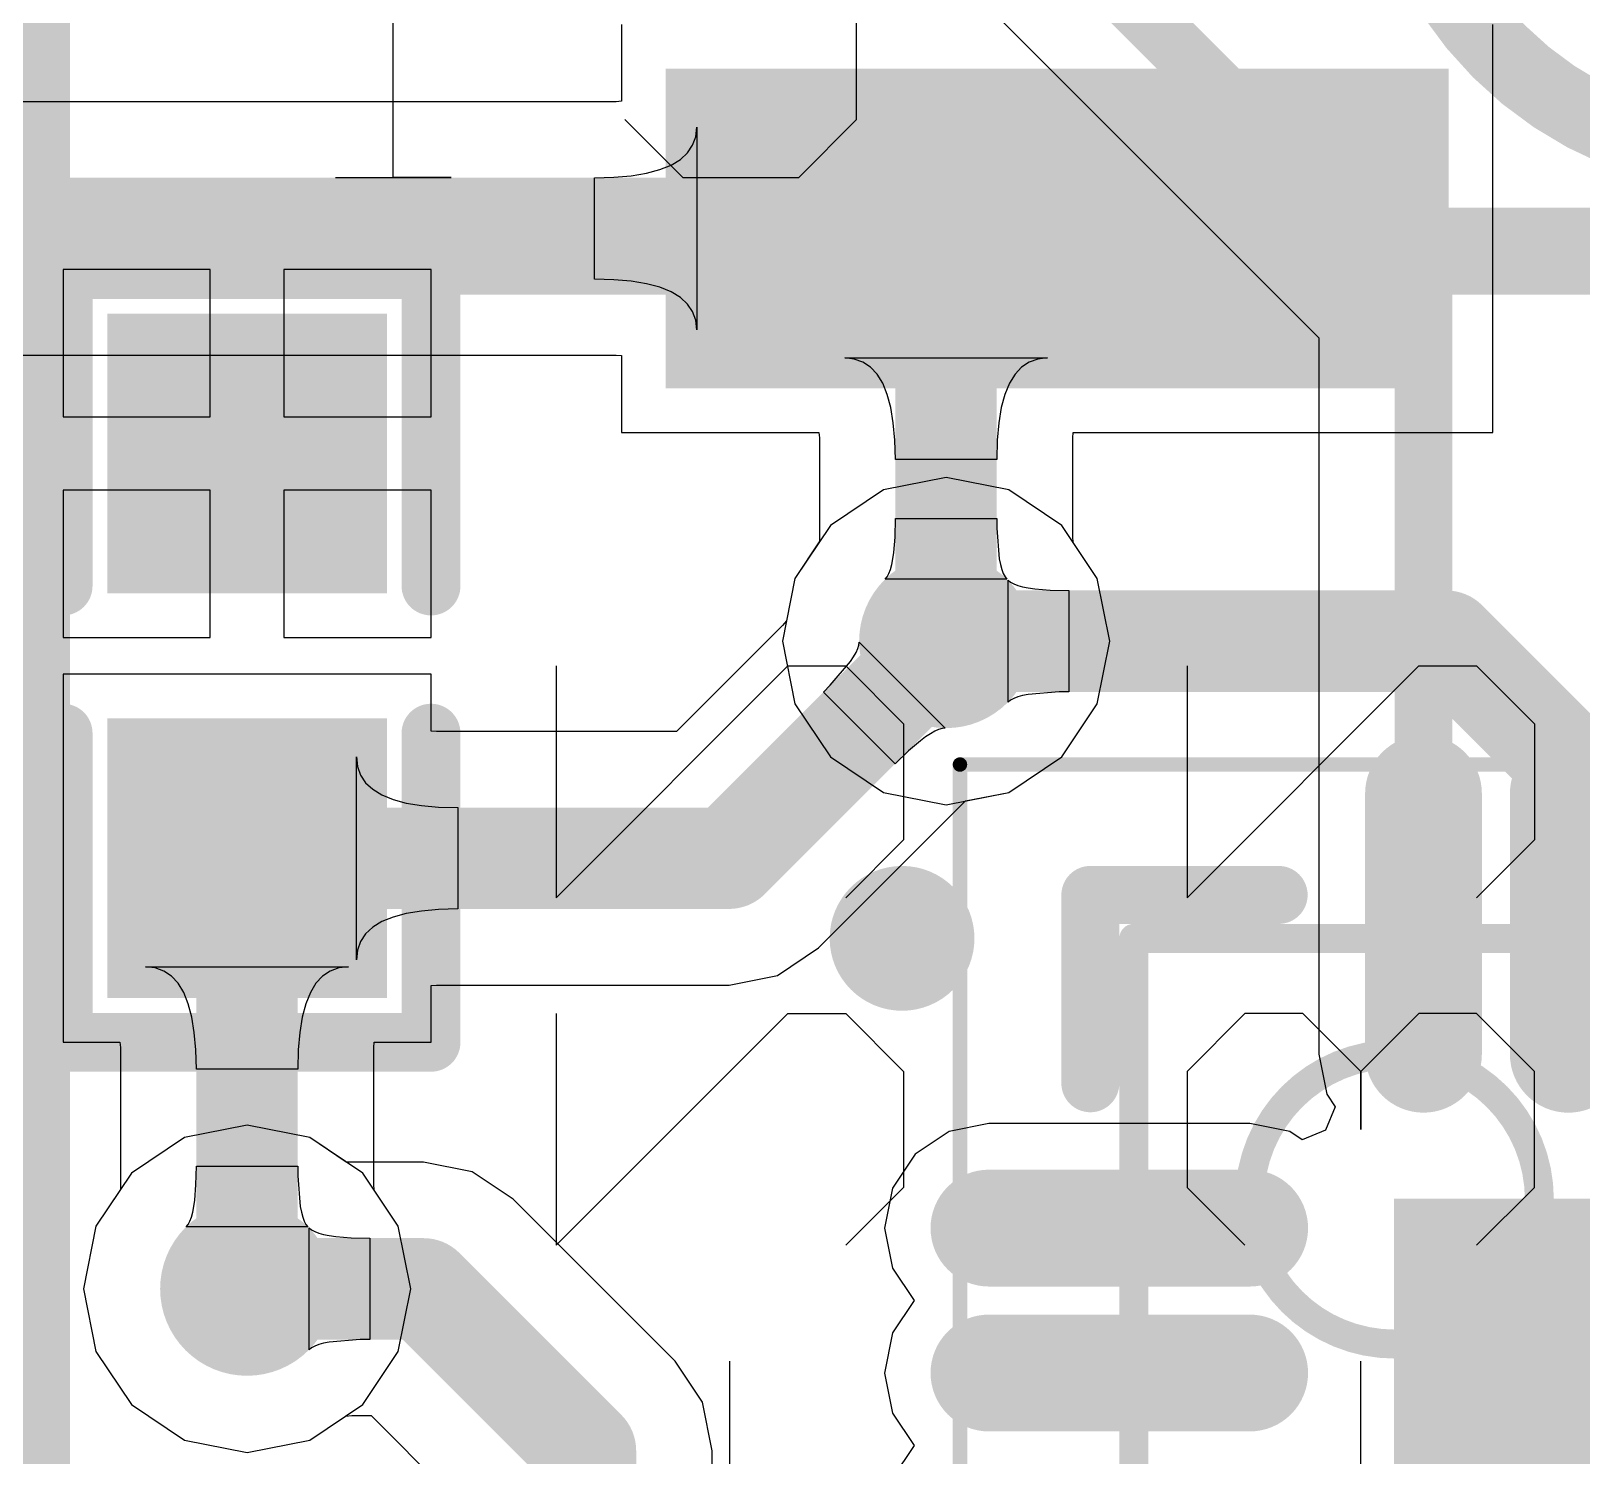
# Model space of a CAD drawing. Header units: millimetres. Extents: x 2.44 to 5.37, y 2.91 to 4.14.
# Drawn here: x 3.6236 to 3.8344, y 3.4863 to 3.6799 of the extents above; entities that cross this region are included whole.
import ezdxf

# ---------------------------------------------------------------- set-up
doc = ezdxf.new("R2010")
doc.units = ezdxf.units.MM
doc.header["$MEASUREMENT"] = 0
for name, color, linetype in [('BottomLayer', 5, 'Continuous'), ('BottomOverlay', 54, 'Continuous'), ('BottomPaste', 16, 'Continuous'), ('BottomSolder', 6, 'Continuous'), ('Mechanical13', 56, 'Continuous'), ('Mechanical15', 56, 'Continuous'), ('MidLayer1', 16, 'Continuous'), ('MidLayer2', 76, 'Continuous'), ('MultiLayer', 9, 'Continuous'), ('TopLayer', 1, 'Continuous'), ('TopOverlay', 2, 'Continuous'), ('TopPaste', 8, 'Continuous'), ('TopSolder', 216, 'Continuous'), ('ViaHoleLayer', 16, 'Continuous')]:
    doc.layers.add(name, color=color, linetype=linetype)

# ---------------------------------------------------------------- blocks, each defined once
blk = doc.blocks.new('C0603_8')
at = {"layer": 'TopLayer'}
for points in [[(-0.014, -0.008), (0.016, -0.008), (-0.014, 0.022), (0.016, 0.022)], [(0.041, -0.008), (0.071, -0.008), (0.041, 0.022), (0.071, 0.022)]]:
    blk.add_solid(points, dxfattribs=at)
at = {"layer": 'TopOverlay', "const_width": 0.008}
for points in [[(-0.024, 0.032), (0.018, 0.032)], [(-0.024, 0.032), (-0.024, -0.018)], [(0.038, 0.032), (0.08, 0.032)], [(0.081, 0.032), (0.081, -0.018)], [(-0.024, -0.018), (0.018, -0.018)], [(0.038, -0.018), (0.08, -0.018)]]:
    blk.add_lwpolyline(points, dxfattribs=at)
at = {"layer": 'TopOverlay', "const_width": 0.004}
for points in [[(-0.026, 0.032, 1), (-0.022, 0.032, 1)], [(-0.026, 0.032, 1), (-0.022, 0.032, 1)], [(0.016, 0.032, 1), (0.02, 0.032, 1)], [(0.036, 0.032, 1), (0.04, 0.032, 1)], [(0.078, 0.032, 1), (0.082, 0.032, 1)], [(0.079, 0.032, 1), (0.083, 0.032, 1)], [(-0.026, -0.018, 1), (-0.022, -0.018, 1)], [(-0.026, -0.018, 1), (-0.022, -0.018, 1)], [(0.016, -0.018, 1), (0.02, -0.018, 1)], [(0.036, -0.018, 1), (0.04, -0.018, 1)], [(0.078, -0.018, 1), (0.082, -0.018, 1)], [(0.079, -0.018, 1), (0.083, -0.018, 1)]]:
    blk.add_lwpolyline(points, format="xyb", close=True, dxfattribs=at)
at = {"layer": 'TopPaste'}
for points in [[(-0.014, -0.008), (0.016, -0.008), (-0.014, 0.022), (0.016, 0.022)], [(0.041, -0.008), (0.071, -0.008), (0.041, 0.022), (0.071, 0.022)]]:
    blk.add_solid(points, dxfattribs=at)
at = {"layer": 'TopSolder'}
for points in [[(-0.018, -0.012), (0.02, -0.012), (-0.018, 0.026), (0.02, 0.026)], [(0.037, -0.012), (0.075, -0.012), (0.037, 0.026), (0.075, 0.026)]]:
    blk.add_solid(points, dxfattribs=at)
blk = doc.blocks.new('__2812__B_15')
at = {"layer": 'BottomLayer'}
blk.add_solid([(-0.04921, -0.01772), (0.04921, -0.01772), (-0.04921, 0.01772), (0.04921, 0.01772)], dxfattribs=at)
at = {"layer": 'BottomOverlay', "const_width": 0.01}
blk.add_lwpolyline([(0.14441, 0.059, 1), (0.04559, 0.059, 1)], format="xyb", close=True, dxfattribs=at)
at = {"layer": 'BottomPaste'}
blk.add_solid([(-0.04921, -0.01772), (0.04921, -0.01772), (-0.04921, 0.01772), (0.04921, 0.01772)], dxfattribs=at)
at = {"layer": 'BottomSolder'}
blk.add_solid([(-0.05321, -0.02172), (0.05321, -0.02172), (-0.05321, 0.02172), (0.05321, 0.02172)], dxfattribs=at)
blk = doc.blocks.new('ST7789_B_35')
at = {"layer": 'BottomOverlay', "const_width": 0.00787}
blk.add_lwpolyline([(-1.163, 1.009), (-1.163, -0.01462)], dxfattribs=at)
blk = doc.blocks.new('__2102_39')
at = {"layer": 'Mechanical13', "const_width": 0.00394}
for points in [[(-0.09843, 0.09943), (0.09843, 0.09943)], [(-0.09843, -0.09743), (-0.09843, 0.09943)]]:
    blk.add_lwpolyline(points, dxfattribs=at)
at = {"layer": 'Mechanical13'}
for points, const_width in [([(-0.09941, 0.09943, 1), (-0.09744, 0.09943, 1)], 0.00197), ([(-0.09941, 0.09943, 1), (-0.09744, 0.09943, 1)], 0.00197), ([(-0.04331, 0.06399, 1), (-0.08268, 0.06399, 1)], 0.00394), ([(-0.08366, 0.06399, 1), (-0.08169, 0.06399, 1)], 0.00197), ([(-0.04429, 0.06399, 1), (-0.04232, 0.06399, 1)], 0.00197)]:
    blk.add_lwpolyline(points, format="xyb", close=True, dxfattribs=dict(at, const_width=const_width))
at = {"layer": 'Mechanical15', "const_width": 0.00197}
for points in [[(-0.12205, 0.12305), (0.12205, 0.12305)], [(-0.12205, -0.12105), (-0.12205, 0.12305)]]:
    blk.add_lwpolyline(points, dxfattribs=at)
at = {"layer": 'Mechanical15', "const_width": 0.000984}
blk.add_lwpolyline([(-0.12254, 0.12305, 1), (-0.12156, 0.12305, 1)], format="xyb", close=True, dxfattribs=at)
blk.add_lwpolyline([(-0.12254, 0.12305, 1), (-0.12156, 0.12305, 1)], format="xyb", close=True, dxfattribs=at)
at = {"layer": 'TopLayer', "const_width": 0.00787}
for points in [[(-0.05906, 0.11911), (-0.05906, 0.08368)], [(-0.03937, 0.11911), (-0.03937, 0.08368)], [(-0.11811, 0.06006), (-0.08268, 0.06006)], [(-0.11811, 0.04037), (-0.08268, 0.04037)]]:
    blk.add_lwpolyline(points, dxfattribs=at)
at = {"layer": 'TopLayer', "const_width": 0.00394}
for points in [[(-0.06102, 0.11911, 1), (-0.05709, 0.11911, 1)], [(-0.04134, 0.11911, 1), (-0.0374, 0.11911, 1)], [(-0.06102, 0.08368, 1), (-0.05709, 0.08368, 1)], [(-0.04134, 0.08368, 1), (-0.0374, 0.08368, 1)], [(-0.12008, 0.06006, 1), (-0.11614, 0.06006, 1)], [(-0.08465, 0.06006, 1), (-0.08071, 0.06006, 1)], [(-0.12008, 0.04037, 1), (-0.11614, 0.04037, 1)], [(-0.08465, 0.04037, 1), (-0.08071, 0.04037, 1)]]:
    blk.add_lwpolyline(points, format="xyb", close=True, dxfattribs=at)
at = {"layer": 'TopLayer'}
blk.add_solid([(-0.05906, -0.05806), (0.05906, -0.05806), (-0.05906, 0.06006), (0.05906, 0.06006)], dxfattribs=at)
at = {"layer": 'TopOverlay'}
for points, const_width in [([(-0.125, 0.09943, 1), (-0.13484, 0.09943, 1)], 0.00984), ([(-0.1063, 0.10533, 1), (-0.10236, 0.10533, 1)], 0.00394), ([(-0.1063, 0.10533, 1), (-0.10236, 0.10533, 1)], 0.00394), ([(-0.08071, 0.10533, 1), (-0.07677, 0.10533, 1)], 0.00394), ([(-0.1373, 0.09943, 1), (-0.13238, 0.09943, 1)], 0.00492), ([(-0.12746, 0.09943, 1), (-0.12254, 0.09943, 1)], 0.00492), ([(-0.1063, 0.07974, 1), (-0.10236, 0.07974, 1)], 0.00394)]:
    blk.add_lwpolyline(points, format="xyb", close=True, dxfattribs=dict(at, const_width=const_width))
at = {"layer": 'TopOverlay', "const_width": 0.00787}
for points in [[(-0.10433, 0.10533), (-0.07874, 0.10533)], [(-0.10433, 0.07974), (-0.10433, 0.10533)]]:
    blk.add_lwpolyline(points, dxfattribs=at)
at = {"layer": 'TopPaste', "const_width": 0.00787}
for points in [[(-0.05906, 0.11911), (-0.05906, 0.08368)], [(-0.03937, 0.11911), (-0.03937, 0.08368)], [(-0.11811, 0.06006), (-0.08268, 0.06006)], [(-0.11811, 0.04037), (-0.08268, 0.04037)]]:
    blk.add_lwpolyline(points, dxfattribs=at)
at = {"layer": 'TopPaste', "const_width": 0.00394}
for points in [[(-0.06102, 0.11911, 1), (-0.05709, 0.11911, 1)], [(-0.04134, 0.11911, 1), (-0.0374, 0.11911, 1)], [(-0.06102, 0.08368, 1), (-0.05709, 0.08368, 1)], [(-0.04134, 0.08368, 1), (-0.0374, 0.08368, 1)], [(-0.12008, 0.06006, 1), (-0.11614, 0.06006, 1)], [(-0.08465, 0.06006, 1), (-0.08071, 0.06006, 1)], [(-0.12008, 0.04037, 1), (-0.11614, 0.04037, 1)], [(-0.08465, 0.04037, 1), (-0.08071, 0.04037, 1)]]:
    blk.add_lwpolyline(points, format="xyb", close=True, dxfattribs=at)
at = {"layer": 'TopPaste'}
blk.add_solid([(-0.05906, -0.05806), (0.05906, -0.05806), (-0.05906, 0.06006), (0.05906, 0.06006)], dxfattribs=at)
at = {"layer": 'TopSolder', "const_width": 0.01587}
for points in [[(-0.05906, 0.11911), (-0.05906, 0.08368)], [(-0.03937, 0.11911), (-0.03937, 0.08368)], [(-0.11811, 0.06006), (-0.08268, 0.06006)], [(-0.11811, 0.04037), (-0.08268, 0.04037)]]:
    blk.add_lwpolyline(points, dxfattribs=at)
at = {"layer": 'TopSolder', "const_width": 0.00794}
for points in [[(-0.06302, 0.11911, 1), (-0.05509, 0.11911, 1)], [(-0.04334, 0.11911, 1), (-0.0354, 0.11911, 1)], [(-0.06302, 0.08368, 1), (-0.05509, 0.08368, 1)], [(-0.04334, 0.08368, 1), (-0.0354, 0.08368, 1)], [(-0.12208, 0.06006, 1), (-0.11414, 0.06006, 1)], [(-0.08665, 0.06006, 1), (-0.07871, 0.06006, 1)], [(-0.12208, 0.04037, 1), (-0.11414, 0.04037, 1)], [(-0.08665, 0.04037, 1), (-0.07871, 0.04037, 1)]]:
    blk.add_lwpolyline(points, format="xyb", close=True, dxfattribs=at)
at = {"layer": 'TopSolder'}
blk.add_solid([(-0.06306, -0.06206), (0.06306, -0.06206), (-0.06306, 0.06406), (0.06306, 0.06406)], dxfattribs=at)

msp = doc.modelspace()

# ---------------------------------------------------------------- linework, layer by layer
at = {"layer": 'BottomLayer'}
for p, q in [((3.70387, 3.6808), (3.70387, 3.67036)), ((3.8223, 3.62536), (3.8223, 3.6808)), ((3.70317, 3.6703), (3.40305, 3.6703)), ((3.70387, 3.67036), (3.70317, 3.6703)), ((3.71398, 3.66555), (3.71411, 3.66686)), ((3.71411, 3.66686), (3.71411, 3.6393)), ((3.71286, 3.66334), (3.71356, 3.66438)), ((3.71356, 3.66438), (3.71398, 3.66555)), ((3.70911, 3.66107), (3.71064, 3.66169)), ((3.71064, 3.66169), (3.71189, 3.66245)), ((3.71189, 3.66245), (3.71286, 3.66334)), ((3.70021, 3.65997), (3.70286, 3.66004)), ((3.70021, 3.64619), (3.70021, 3.65997)), ((3.70286, 3.66004), (3.70522, 3.66024)), ((3.70522, 3.66024), (3.7073, 3.66059)), ((3.7073, 3.66059), (3.70911, 3.66107)), ((3.70286, 3.64612), (3.70021, 3.64619)), ((3.70522, 3.64591), (3.70286, 3.64612)), ((3.7073, 3.64557), (3.70522, 3.64591)), ((3.70911, 3.64509), (3.7073, 3.64557)), ((3.71064, 3.64447), (3.70911, 3.64509)), ((3.71189, 3.64371), (3.71064, 3.64447)), ((3.71286, 3.64281), (3.71189, 3.64371)), ((3.71356, 3.64178), (3.71286, 3.64281)), ((3.71398, 3.64061), (3.71356, 3.64178)), ((3.71411, 3.6393), (3.71398, 3.64061)), ((3.46943, 3.63586), (3.70317, 3.63586)), ((3.70317, 3.63586), (3.70387, 3.6358)), ((3.70387, 3.6358), (3.70387, 3.62536)), ((3.73553, 3.63534), (3.73422, 3.63548)), ((3.73422, 3.63548), (3.76178, 3.63548)), ((3.7367, 3.63493), (3.73553, 3.63534)), ((3.73773, 3.63424), (3.7367, 3.63493)), ((3.73863, 3.63328), (3.73773, 3.63424)), ((3.75827, 3.63424), (3.75737, 3.63328)), ((3.7593, 3.63493), (3.75827, 3.63424)), ((3.76047, 3.63534), (3.7593, 3.63493)), ((3.76178, 3.63548), (3.76047, 3.63534)), ((3.73939, 3.63204), (3.73863, 3.63328)), ((3.74001, 3.63052), (3.73939, 3.63204)), ((3.75661, 3.63204), (3.75599, 3.63052)), ((3.75737, 3.63328), (3.75661, 3.63204)), ((3.74049, 3.62873), (3.74001, 3.63052)), ((3.75599, 3.63052), (3.75551, 3.62873)), ((3.74083, 3.62666), (3.74049, 3.62873)), ((3.75551, 3.62873), (3.75517, 3.62666)), ((3.74104, 3.62432), (3.74083, 3.62666)), ((3.75517, 3.62666), (3.75496, 3.62432)), ((3.70387, 3.62536), (3.73071, 3.62536)), ((3.73071, 3.62536), (3.73078, 3.62462)), ((3.73078, 3.62462), (3.73078, 3.61054)), ((3.74111, 3.6217), (3.74104, 3.62432)), ((3.75496, 3.62432), (3.75489, 3.6217)), ((3.76522, 3.62462), (3.76529, 3.62536)), ((3.76522, 3.61122), (3.76522, 3.62462)), ((3.76529, 3.62536), (3.8223, 3.62536)), ((3.75489, 3.6217), (3.74111, 3.6217)), ((3.74106, 3.61114), (3.74111, 3.61368)), ((3.74111, 3.61368), (3.75489, 3.61368)), ((3.75489, 3.61368), (3.7549, 3.61236)), ((3.74089, 3.60905), (3.74106, 3.61114)), ((3.7549, 3.61236), (3.75523, 3.60817)), ((3.76529, 3.61039), (3.76522, 3.61122)), ((3.73077, 3.61048), (3.72745, 3.60551)), ((3.73078, 3.61054), (3.73077, 3.61048)), ((3.74077, 3.60817), (3.74089, 3.60905)), ((3.76855, 3.60551), (3.76529, 3.61039)), ((3.74023, 3.6062), (3.74044, 3.60674)), ((3.74044, 3.60674), (3.74061, 3.6074)), ((3.74061, 3.6074), (3.74077, 3.60817)), ((3.75523, 3.60817), (3.75539, 3.6074)), ((3.75539, 3.6074), (3.75556, 3.60674)), ((3.75556, 3.60674), (3.75577, 3.6062)), ((3.72745, 3.60551), (3.72576, 3.597)), ((3.73973, 3.60543), (3.73999, 3.60576)), ((3.75627, 3.60543), (3.73973, 3.60543)), ((3.73999, 3.60576), (3.74023, 3.6062)), ((3.75577, 3.6062), (3.75601, 3.60576)), ((3.75601, 3.60576), (3.75627, 3.60543)), ((3.77024, 3.597), (3.76855, 3.60551)), ((3.72576, 3.597), (3.72745, 3.58849)), ((3.76855, 3.58849), (3.77024, 3.597)), ((3.72745, 3.58849), (3.73228, 3.58128)), ((3.76372, 3.58128), (3.76855, 3.58849)), ((3.73228, 3.58128), (3.73949, 3.57645)), ((3.75651, 3.57645), (3.76372, 3.58128)), ((3.73949, 3.57645), (3.748, 3.57476)), ((3.748, 3.57476), (3.75651, 3.57645)), ((3.653, 3.53124), (3.64449, 3.52955)), ((3.66151, 3.52955), (3.653, 3.53124)), ((3.64449, 3.52955), (3.63728, 3.52472)), ((3.66648, 3.52623), (3.66151, 3.52955)), ((3.63728, 3.52472), (3.63245, 3.51751)), ((3.66654, 3.52622), (3.66648, 3.52623)), ((3.677, 3.52622), (3.66654, 3.52622)), ((3.68359, 3.52491), (3.677, 3.52622)), ((3.68918, 3.52118), (3.68359, 3.52491)), ((3.71118, 3.49918), (3.68918, 3.52118)), ((3.63245, 3.51751), (3.63076, 3.509)), ((3.66143, 3.50073), (3.66143, 3.51727)), ((3.66143, 3.51727), (3.66176, 3.51701)), ((3.66176, 3.51701), (3.6622, 3.51677)), ((3.6622, 3.51677), (3.66274, 3.51656)), ((3.66274, 3.51656), (3.6634, 3.51639)), ((3.6634, 3.51639), (3.66417, 3.51623)), ((3.66417, 3.51623), (3.66505, 3.51611)), ((3.66505, 3.51611), (3.66714, 3.51594)), ((3.66714, 3.51594), (3.66968, 3.51589)), ((3.66968, 3.51589), (3.66968, 3.50211)), ((3.63076, 3.509), (3.63245, 3.50049)), ((3.6622, 3.50123), (3.66176, 3.50099)), ((3.66274, 3.50144), (3.6622, 3.50123)), ((3.6634, 3.50161), (3.66274, 3.50144)), ((3.66417, 3.50177), (3.6634, 3.50161)), ((3.66836, 3.5021), (3.66417, 3.50177)), ((3.66968, 3.50211), (3.66836, 3.5021)), ((3.63245, 3.50049), (3.63728, 3.49328)), ((3.66176, 3.50099), (3.66143, 3.50073)), ((3.71491, 3.49359), (3.71118, 3.49918)), ((3.63728, 3.49328), (3.64449, 3.48845)), ((3.71622, 3.487), (3.71491, 3.49359)), ((3.66151, 3.48845), (3.66639, 3.49171)), ((3.66639, 3.49171), (3.66722, 3.49178)), ((3.66722, 3.49178), (3.66987, 3.49178)), ((3.66987, 3.49178), (3.68178, 3.47987)), ((3.64449, 3.48845), (3.653, 3.48676)), ((3.653, 3.48676), (3.66151, 3.48845)), ((3.71622, 3.40922), (3.71622, 3.487))]:
    msp.add_line(p, q, dxfattribs=at)
at = {"layer": 'BottomLayer', "const_width": 0.01378}
for points in [[(3.39592, 3.65308), (3.76309, 3.65308)], [(3.748, 3.63799), (3.76309, 3.65308)], [(3.748, 3.597), (3.748, 3.63799)], [(3.653, 3.509), (3.677, 3.509)], [(3.677, 3.509), (3.699, 3.487)], [(3.699, 3.395), (3.699, 3.487)]]:
    msp.add_lwpolyline(points, dxfattribs=at)
at = {"layer": 'BottomLayer'}
for points, const_width in [([(3.75964, 3.65308, 1), (3.76653, 3.65308, 1)], 0.00689), ([(3.75964, 3.65308, 1), (3.76653, 3.65308, 1)], 0.00689), ([(3.74456, 3.63799, 1), (3.75144, 3.63799, 1)], 0.00689), ([(3.74456, 3.63799, 1), (3.75144, 3.63799, 1)], 0.00689), ([(3.74209, 3.597, 1), (3.75391, 3.597, 1)], 0.01181), ([(3.74456, 3.597, 1), (3.75144, 3.597, 1)], 0.00689), ([(3.64709, 3.509, 1), (3.65891, 3.509, 1)], 0.01181), ([(3.64956, 3.509, 1), (3.65644, 3.509, 1)], 0.00689), ([(3.67356, 3.509, 1), (3.68044, 3.509, 1)], 0.00689), ([(3.67356, 3.509, 1), (3.68044, 3.509, 1)], 0.00689), ([(3.69556, 3.487, 1), (3.70244, 3.487, 1)], 0.00689), ([(3.69556, 3.487, 1), (3.70244, 3.487, 1)], 0.00689)]:
    msp.add_lwpolyline(points, format="xyb", close=True, dxfattribs=dict(at, const_width=const_width))
at = {"layer": 'BottomOverlay'}
for p, q in [((3.695, 3.59363), (3.695, 3.56214)), ((3.695, 3.56214), (3.72649, 3.59363)), ((3.72649, 3.59363), (3.73436, 3.59363)), ((3.73436, 3.59363), (3.74223, 3.58576)), ((3.78075, 3.59363), (3.78075, 3.56214)), ((3.78075, 3.56214), (3.81224, 3.59363)), ((3.81224, 3.59363), (3.82011, 3.59363)), ((3.82011, 3.59363), (3.82798, 3.58576)), ((3.74223, 3.58576), (3.74223, 3.57002)), ((3.82798, 3.58576), (3.82798, 3.57002)), ((3.74223, 3.57002), (3.73436, 3.56214)), ((3.82798, 3.57002), (3.82011, 3.56214)), ((3.695, 3.5464), (3.695, 3.51492)), ((3.695, 3.51492), (3.72649, 3.5464)), ((3.72649, 3.5464), (3.73436, 3.5464)), ((3.73436, 3.5464), (3.74223, 3.53853)), ((3.78862, 3.5464), (3.78075, 3.53853)), ((3.79649, 3.5464), (3.78862, 3.5464)), ((3.80436, 3.53853), (3.79649, 3.5464)), ((3.81224, 3.5464), (3.80436, 3.53853)), ((3.82011, 3.5464), (3.81224, 3.5464)), ((3.82798, 3.53853), (3.82011, 3.5464)), ((3.74223, 3.53853), (3.74223, 3.52279)), ((3.78075, 3.53853), (3.78075, 3.52279)), ((3.80436, 3.53853), (3.80436, 3.53066)), ((3.80436, 3.53066), (3.80436, 3.53853)), ((3.82798, 3.52279), (3.82798, 3.53853)), ((3.74223, 3.52279), (3.73436, 3.51492)), ((3.78075, 3.52279), (3.78862, 3.51492)), ((3.82011, 3.51492), (3.82798, 3.52279)), ((3.71861, 3.46769), (3.71861, 3.49917)), ((3.80436, 3.46769), (3.80436, 3.49917))]:
    msp.add_line(p, q, dxfattribs=at)
at = {"layer": 'MidLayer1'}
for p, q in [((3.748, 3.61924), (3.73949, 3.61755)), ((3.75651, 3.61755), (3.748, 3.61924)), ((3.73949, 3.61755), (3.73228, 3.61272)), ((3.76372, 3.61272), (3.75651, 3.61755)), ((3.73228, 3.61272), (3.72745, 3.60551)), ((3.76855, 3.60551), (3.76372, 3.61272)), ((3.72745, 3.60551), (3.72576, 3.597)), ((3.77024, 3.597), (3.76855, 3.60551)), ((3.72576, 3.597), (3.72745, 3.58849)), ((3.76855, 3.58849), (3.77024, 3.597)), ((3.72745, 3.58849), (3.73228, 3.58128)), ((3.76372, 3.58128), (3.76855, 3.58849)), ((3.73228, 3.58128), (3.73949, 3.57645)), ((3.75651, 3.57645), (3.76372, 3.58128)), ((3.73949, 3.57645), (3.748, 3.57476)), ((3.748, 3.57476), (3.75651, 3.57645)), ((3.653, 3.53124), (3.64449, 3.52955)), ((3.66151, 3.52955), (3.653, 3.53124)), ((3.64449, 3.52955), (3.63728, 3.52472)), ((3.66872, 3.52472), (3.66151, 3.52955)), ((3.63728, 3.52472), (3.63245, 3.51751)), ((3.67355, 3.51751), (3.66872, 3.52472)), ((3.63245, 3.51751), (3.63076, 3.509)), ((3.67524, 3.509), (3.67355, 3.51751)), ((3.63076, 3.509), (3.63245, 3.50049)), ((3.67355, 3.50049), (3.67524, 3.509)), ((3.63245, 3.50049), (3.63728, 3.49328)), ((3.66872, 3.49328), (3.67355, 3.50049)), ((3.63728, 3.49328), (3.64449, 3.48845)), ((3.66151, 3.48845), (3.66872, 3.49328)), ((3.64449, 3.48845), (3.653, 3.48676)), ((3.653, 3.48676), (3.66151, 3.48845))]:
    msp.add_line(p, q, dxfattribs=at)
at = {"layer": 'MidLayer1', "const_width": 0.01181}
for points in [[(3.74209, 3.597, 1), (3.75391, 3.597, 1)], [(3.64709, 3.509, 1), (3.65891, 3.509, 1)]]:
    msp.add_lwpolyline(points, format="xyb", close=True, dxfattribs=at)
at = {"layer": 'MidLayer2'}
for p, q in [((3.75643, 3.58873), (3.75643, 3.60527)), ((3.75643, 3.60527), (3.75676, 3.60501)), ((3.75676, 3.60501), (3.7572, 3.60477)), ((3.7572, 3.60477), (3.75774, 3.60456)), ((3.75774, 3.60456), (3.7584, 3.60439)), ((3.7584, 3.60439), (3.75917, 3.60423)), ((3.75917, 3.60423), (3.76005, 3.60411)), ((3.76005, 3.60411), (3.76214, 3.60394)), ((3.76214, 3.60394), (3.76468, 3.60389)), ((3.76468, 3.60389), (3.76468, 3.59011)), ((3.75917, 3.58977), (3.7584, 3.58961)), ((3.76336, 3.5901), (3.75917, 3.58977)), ((3.76468, 3.59011), (3.76336, 3.5901)), ((3.75676, 3.58899), (3.75643, 3.58873)), ((3.7572, 3.58923), (3.75676, 3.58899)), ((3.75774, 3.58944), (3.7572, 3.58923)), ((3.7584, 3.58961), (3.75774, 3.58944))]:
    msp.add_line(p, q, dxfattribs=at)
for points, const_width in [([(3.276, 3.65), (3.865, 3.65)], 0.01181), ([(3.748, 3.597), (3.816, 3.597)], 0.01378), ([(3.816, 3.597), (3.877, 3.536)], 0.01378)]:
    msp.add_lwpolyline(points, dxfattribs=dict(at, const_width=const_width))
for points, const_width in [([(3.74209, 3.597, 1), (3.75391, 3.597, 1)], 0.01181), ([(3.74456, 3.597, 1), (3.75144, 3.597, 1)], 0.00689), ([(3.81256, 3.597, 1), (3.81944, 3.597, 1)], 0.00689), ([(3.81256, 3.597, 1), (3.81944, 3.597, 1)], 0.00689), ([(3.64709, 3.509, 1), (3.65891, 3.509, 1)], 0.01181)]:
    msp.add_lwpolyline(points, format="xyb", close=True, dxfattribs=dict(at, const_width=const_width))
at = {"layer": 'MultiLayer', "const_width": 0.01181}
for points in [[(3.74209, 3.597, 1), (3.75391, 3.597, 1)], [(3.64709, 3.509, 1), (3.65891, 3.509, 1)]]:
    msp.add_lwpolyline(points, format="xyb", close=True, dxfattribs=at)
at = {"layer": 'TopLayer'}
for p, q in [((3.74795, 3.68895), (3.79868, 3.63822)), ((3.648, 3.6475), (3.628, 3.6475)), ((3.628, 3.6475), (3.628, 3.6275)), ((3.648, 3.6275), (3.648, 3.6475)), ((3.678, 3.6475), (3.658, 3.6475)), ((3.658, 3.6475), (3.658, 3.6275)), ((3.678, 3.6275), (3.678, 3.6475)), ((3.79868, 3.63822), (3.79868, 3.5763)), ((3.628, 3.6275), (3.648, 3.6275)), ((3.658, 3.6275), (3.678, 3.6275)), ((3.748, 3.61924), (3.73949, 3.61755)), ((3.75651, 3.61755), (3.748, 3.61924)), ((3.648, 3.6175), (3.628, 3.6175)), ((3.628, 3.6175), (3.628, 3.5975)), ((3.648, 3.5975), (3.648, 3.6175)), ((3.678, 3.6175), (3.658, 3.6175)), ((3.658, 3.6175), (3.658, 3.5975)), ((3.678, 3.5975), (3.678, 3.6175)), ((3.73949, 3.61755), (3.73228, 3.61272)), ((3.76372, 3.61272), (3.75651, 3.61755)), ((3.73228, 3.61272), (3.72745, 3.60551)), ((3.76855, 3.60551), (3.76372, 3.61272)), ((3.72745, 3.60551), (3.72631, 3.59976)), ((3.77024, 3.597), (3.76855, 3.60551)), ((3.72576, 3.59912), (3.71137, 3.58472)), ((3.72631, 3.59976), (3.72576, 3.59912)), ((3.628, 3.5975), (3.648, 3.5975)), ((3.658, 3.5975), (3.678, 3.5975)), ((3.736, 3.59599), (3.73614, 3.59647)), ((3.73614, 3.59647), (3.73619, 3.59688)), ((3.73619, 3.59688), (3.74788, 3.58519)), ((3.76855, 3.58849), (3.77024, 3.597)), ((3.73226, 3.59102), (3.73499, 3.59422)), ((3.73499, 3.59422), (3.73542, 3.59487)), ((3.73542, 3.59487), (3.73576, 3.59546)), ((3.73576, 3.59546), (3.736, 3.59599)), ((3.678, 3.5925), (3.628, 3.5925)), ((3.628, 3.5925), (3.628, 3.5425)), ((3.678, 3.58479), (3.678, 3.5925)), ((3.73133, 3.59008), (3.73226, 3.59102)), ((3.74108, 3.58033), (3.73133, 3.59008)), ((3.76372, 3.58128), (3.76855, 3.58849)), ((3.67874, 3.58472), (3.678, 3.58479)), ((3.71137, 3.58472), (3.67874, 3.58472)), ((3.74451, 3.58345), (3.74291, 3.58209)), ((3.74522, 3.58399), (3.74451, 3.58345)), ((3.74587, 3.58442), (3.74522, 3.58399)), ((3.74646, 3.58476), (3.74587, 3.58442)), ((3.74699, 3.585), (3.74646, 3.58476)), ((3.74747, 3.58514), (3.74699, 3.585)), ((3.74788, 3.58519), (3.74747, 3.58514)), ((3.66788, 3.55372), (3.66788, 3.58128)), ((3.66788, 3.58128), (3.66802, 3.57997)), ((3.74291, 3.58209), (3.74108, 3.58033)), ((3.75651, 3.57645), (3.76372, 3.58128)), ((3.66802, 3.57997), (3.66843, 3.5788)), ((3.66843, 3.5788), (3.66912, 3.57777)), ((3.66912, 3.57777), (3.67008, 3.57687)), ((3.67008, 3.57687), (3.67132, 3.57611)), ((3.67132, 3.57611), (3.67284, 3.57549)), ((3.67284, 3.57549), (3.67463, 3.57501)), ((3.67463, 3.57501), (3.6767, 3.57467)), ((3.73068, 3.55532), (3.75061, 3.57525)), ((3.75061, 3.57525), (3.75065, 3.57529)), ((3.75065, 3.57529), (3.75651, 3.57645)), ((3.79868, 3.5763), (3.79868, 3.54087)), ((3.6767, 3.57467), (3.67904, 3.57446)), ((3.67904, 3.57446), (3.68166, 3.57439)), ((3.68166, 3.57439), (3.68166, 3.56061)), ((3.6767, 3.56033), (3.67463, 3.55999)), ((3.67904, 3.56054), (3.6767, 3.56033)), ((3.68166, 3.56061), (3.67904, 3.56054)), ((3.67008, 3.55813), (3.66912, 3.55723)), ((3.67132, 3.55889), (3.67008, 3.55813)), ((3.67284, 3.55951), (3.67132, 3.55889)), ((3.67463, 3.55999), (3.67284, 3.55951)), ((3.66843, 3.5562), (3.66802, 3.55503)), ((3.66912, 3.55723), (3.66843, 3.5562)), ((3.66802, 3.55503), (3.66788, 3.55372)), ((3.72509, 3.55159), (3.73068, 3.55532)), ((3.64053, 3.5526), (3.63922, 3.55274)), ((3.63922, 3.55274), (3.66678, 3.55274)), ((3.6417, 3.55218), (3.64053, 3.5526)), ((3.64273, 3.55149), (3.6417, 3.55218)), ((3.6643, 3.55218), (3.66327, 3.55149)), ((3.66547, 3.5526), (3.6643, 3.55218)), ((3.66678, 3.55274), (3.66547, 3.5526)), ((3.64363, 3.55052), (3.64273, 3.55149)), ((3.64439, 3.54927), (3.64363, 3.55052)), ((3.66237, 3.55052), (3.66161, 3.54927)), ((3.66327, 3.55149), (3.66237, 3.55052)), ((3.678, 3.55021), (3.67874, 3.55028)), ((3.678, 3.5425), (3.678, 3.55021)), ((3.67874, 3.55028), (3.7185, 3.55028)), ((3.7185, 3.55028), (3.72509, 3.55159)), ((3.64501, 3.54774), (3.64439, 3.54927)), ((3.64549, 3.54593), (3.64501, 3.54774)), ((3.66099, 3.54774), (3.66051, 3.54593)), ((3.66161, 3.54927), (3.66099, 3.54774)), ((3.64583, 3.54384), (3.64549, 3.54593)), ((3.66051, 3.54593), (3.66017, 3.54384)), ((3.64604, 3.54148), (3.64583, 3.54384)), ((3.66017, 3.54384), (3.65996, 3.54148)), ((3.628, 3.5425), (3.63572, 3.5425)), ((3.63572, 3.5425), (3.63578, 3.54179)), ((3.63578, 3.54179), (3.63578, 3.52254)), ((3.64611, 3.53884), (3.64604, 3.54148)), ((3.65996, 3.54148), (3.65989, 3.53884)), ((3.67022, 3.54179), (3.67028, 3.5425)), ((3.67022, 3.52322), (3.67022, 3.54179)), ((3.67028, 3.5425), (3.678, 3.5425)), ((3.79868, 3.54087), (3.79976, 3.53543)), ((3.65989, 3.53884), (3.64611, 3.53884)), ((3.79976, 3.53543), (3.80088, 3.53375)), ((3.80088, 3.53375), (3.79958, 3.53056)), ((3.75383, 3.53146), (3.7484, 3.53038)), ((3.78927, 3.53146), (3.75383, 3.53146)), ((3.79471, 3.53038), (3.78927, 3.53146)), ((3.7484, 3.53038), (3.74379, 3.5273)), ((3.79638, 3.52925), (3.79471, 3.53038)), ((3.79958, 3.53056), (3.79638, 3.52925)), ((3.74379, 3.5273), (3.74071, 3.52269)), ((3.64606, 3.52314), (3.64611, 3.52568)), ((3.64611, 3.52568), (3.65989, 3.52568)), ((3.65989, 3.52568), (3.6599, 3.52436)), ((3.6599, 3.52436), (3.66023, 3.52017)), ((3.63578, 3.52248), (3.63245, 3.51751)), ((3.63578, 3.52254), (3.63578, 3.52248)), ((3.64589, 3.52105), (3.64606, 3.52314)), ((3.67029, 3.52239), (3.67022, 3.52322)), ((3.67355, 3.51751), (3.67029, 3.52239)), ((3.74071, 3.52269), (3.73962, 3.51725)), ((3.64561, 3.5194), (3.64577, 3.52017)), ((3.64577, 3.52017), (3.64589, 3.52105)), ((3.66023, 3.52017), (3.66039, 3.5194)), ((3.64499, 3.51776), (3.64523, 3.5182)), ((3.64523, 3.5182), (3.64544, 3.51874)), ((3.64544, 3.51874), (3.64561, 3.5194)), ((3.66039, 3.5194), (3.66056, 3.51874)), ((3.66056, 3.51874), (3.66077, 3.5182)), ((3.66077, 3.5182), (3.66101, 3.51776)), ((3.63245, 3.51751), (3.63076, 3.509)), ((3.64473, 3.51743), (3.64499, 3.51776)), ((3.66127, 3.51743), (3.64473, 3.51743)), ((3.66101, 3.51776), (3.66127, 3.51743)), ((3.67524, 3.509), (3.67355, 3.51751)), ((3.73962, 3.51725), (3.74071, 3.51181)), ((3.74071, 3.51181), (3.74365, 3.50741)), ((3.63076, 3.509), (3.63245, 3.50049)), ((3.67355, 3.50049), (3.67524, 3.509)), ((3.74365, 3.50741), (3.74071, 3.503)), ((3.74071, 3.503), (3.73962, 3.49756)), ((3.63245, 3.50049), (3.63728, 3.49328)), ((3.66872, 3.49328), (3.67355, 3.50049)), ((3.73962, 3.49756), (3.74071, 3.49212)), ((3.63728, 3.49328), (3.64449, 3.48845)), ((3.66151, 3.48845), (3.66872, 3.49328)), ((3.74071, 3.49212), (3.74365, 3.48772)), ((3.64449, 3.48845), (3.653, 3.48676)), ((3.653, 3.48676), (3.66151, 3.48845)), ((3.74365, 3.48772), (3.74071, 3.48332))]:
    msp.add_line(p, q, dxfattribs=at)
for points, const_width in [([(3.758, 3.699), (3.81289, 3.64411)], 0.00787), ([(3.81289, 3.55859), (3.81289, 3.64411)], 0.00787), ([(3.7185, 3.5675), (3.748, 3.597)], 0.01378), ([(3.653, 3.5675), (3.7185, 3.5675)], 0.01378), ([(3.653, 3.509), (3.653, 3.5675)], 0.01378)]:
    msp.add_lwpolyline(points, dxfattribs=dict(at, const_width=const_width))
for points, const_width in [([(3.81092, 3.64411, 1), (3.81486, 3.64411, 1)], 0.00394), ([(3.81092, 3.64411, 1), (3.81486, 3.64411, 1)], 0.00394), ([(3.74209, 3.597, 1), (3.75391, 3.597, 1)], 0.01181), ([(3.74456, 3.597, 1), (3.75144, 3.597, 1)], 0.00689), ([(3.64956, 3.5675, 1), (3.65644, 3.5675, 1)], 0.00689), ([(3.64956, 3.5675, 1), (3.65644, 3.5675, 1)], 0.00689), ([(3.71506, 3.5675, 1), (3.72194, 3.5675, 1)], 0.00689), ([(3.71506, 3.5675, 1), (3.72194, 3.5675, 1)], 0.00689), ([(3.81092, 3.55859, 1), (3.81486, 3.55859, 1)], 0.00394), ([(3.64709, 3.509, 1), (3.65891, 3.509, 1)], 0.01181), ([(3.64956, 3.509, 1), (3.65644, 3.509, 1)], 0.00689)]:
    msp.add_lwpolyline(points, format="xyb", close=True, dxfattribs=dict(at, const_width=const_width))
at = {"layer": 'TopOverlay'}
for p, q in [((3.67287, 3.66), (3.67287, 3.70723)), ((3.73584, 3.66787), (3.73584, 3.69936)), ((3.70436, 3.66787), (3.71223, 3.66)), ((3.72797, 3.66), (3.73584, 3.66787)), ((3.665, 3.66), (3.68074, 3.66)), ((3.68074, 3.66), (3.67287, 3.66)), ((3.71223, 3.66), (3.72797, 3.66))]:
    msp.add_line(p, q, dxfattribs=at)
at = {"layer": 'ViaHoleLayer', "const_width": 0.00591}
for points in [[(3.74505, 3.597, 1), (3.75095, 3.597, 1)], [(3.65005, 3.509, 1), (3.65595, 3.509, 1)]]:
    msp.add_lwpolyline(points, format="xyb", close=True, dxfattribs=at)

# ---------------------------------------------------------------- block references
for name, p, rotation in [('ST7789_B_35', (2.462, 3.95538), 180), ('__2812__B_15', (3.76309, 3.65308), 360), ('C0603_8', (3.66, 3.5665), 90), ('__2102_39', (3.87194, 3.45719), 360)]:
    msp.add_blockref(name, p, dxfattribs=dict(rotation=rotation))

doc.saveas('drawing.dxf')
